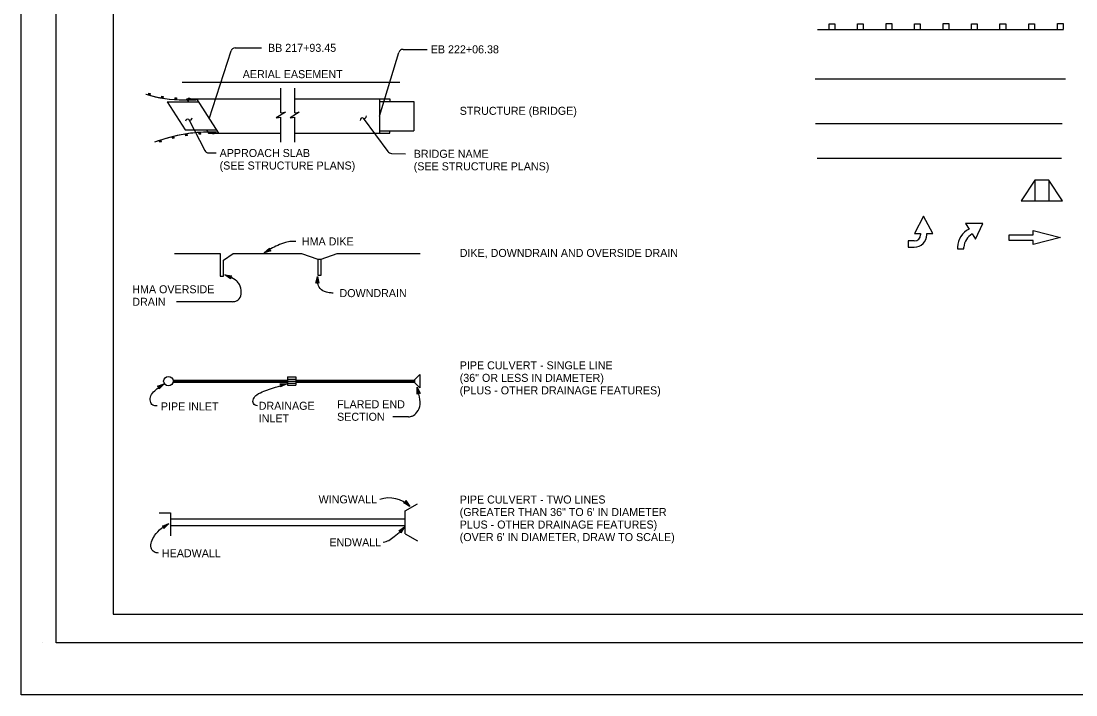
# Model space of a CAD drawing. Extents: x 479 to 2239, y 1236 to 2426.
# Drawn here: x 479 to 1401, y 1236 to 1825 of the extents above; entities that cross this region are included whole.
import ezdxf

# ---------------------------------------------------------------- set-up
doc = ezdxf.new("R2010")
doc.units = 0
for name, color, linetype in [('10 Sheet Format', 7, 'Continuous'), ('43 Pave Marker', 7, 'Continuous'), ('56 Stage 3 Anno', 7, 'Continuous'), ('57 Undefined', 7, 'Continuous'), ('60 Nongeo Data', 7, 'Continuous')]:
    doc.layers.add(name, color=color, linetype=linetype)

msp = doc.modelspace()

# ---------------------------------------------------------------- linework, layer by layer
at = {"layer": '10 Sheet Format'}
for p, q in [((559.71, 2356.72), (559.71, 1306.72)), ((1173.55, 1774.41), (1392.39, 1774.41)), ((1365.61, 1685.94), (1353.61, 1667.94)), ((1377.61, 1685.94), (1365.61, 1685.94)), ((1365.61, 1685.94), (1365.61, 1667.94)), ((1389.61, 1667.94), (1377.61, 1685.94)), ((1377.61, 1685.94), (1377.61, 1667.94)), ((1353.61, 1667.94), (1389.61, 1667.94)), ((1364.03, 1638.39), (1364.03, 1642.02)), ((1364.03, 1642.02), (1387.93, 1635.89)), ((1342.93, 1635.89), (1342.93, 1638.39)), ((1342.93, 1638.39), (1364.03, 1638.39)), ((1342.93, 1633.39), (1342.93, 1635.89)), ((1364.02, 1633.39), (1342.93, 1633.39)), ((1387.93, 1635.89), (1364.02, 1629.75)), ((1364.02, 1629.75), (1364.02, 1633.39)), ((1297.99, 1627.5), (1297.99, 1626.12)), ((559.71, 1306.72), (934.92, 1306.72)), ((934.42, 1306.72), (1572.24, 1306.72)), ((497.75, 1281.71), (497.75, 1281.71))]:
    msp.add_line(p, q, dxfattribs=at)
for points in [[(479.12, 2426.33), (2239.12, 2426.33), (2239.12, 1236.33), (479.12, 1236.33)], [(509.74, 2381.72), (2209.74, 2381.72), (2209.74, 1281.72), (509.74, 1281.72)], [(509.74, 2381.72), (2209.74, 2381.72), (2209.74, 1281.72), (509.74, 1281.72)]]:
    msp.add_lwpolyline(points, close=True, dxfattribs=at)
for points in [[(1310.72, 1639.01), (1313.59, 1634.47), (1319.99, 1648.12), (1304.91, 1648.21), (1308.04, 1643.27)], [(1297.99, 1626.12), (1303.49, 1626.12), (1303.49, 1627.5)]]:
    msp.add_lwpolyline(points, dxfattribs=at)
for centre, radius, start, end in [((1315.65, 1627.33), 17.66, 115.5292, 179.45995), ((1317.59, 1626.67), 14.13, 119.10129, 176.63861)]:
    msp.add_arc(centre, radius, start, end, dxfattribs=at)
at = {"layer": '43 Pave Marker'}
for p, q in [((1173.65, 1735.37), (1389.44, 1735.37)), ((1175.09, 1705.22), (1388.69, 1705.22))]:
    msp.add_line(p, q, dxfattribs=at)
at = {"layer": '56 Stage 3 Anno'}
for p, q in [((643.67, 1739.67), (662.66, 1798.88)), ((666.41, 1801.62), (689.18, 1801.62)), ((813.11, 1800.31), (834.12, 1800.31)), ((792.55, 1741.93), (809.34, 1797.51)), ((625.77, 1738.94), (639.63, 1711.92)), ((778.34, 1740.22), (799.84, 1711.03)), ((643.14, 1709.78), (649.6, 1709.78)), ((802.9, 1709.43), (815.25, 1709.09)), ((691.65, 1622.64), (696.31, 1626.66)), ((697.57, 1624.31), (691.65, 1622.64)), ((697.21, 1624.52), (692.87, 1623.29)), ((692.88, 1623.3), (696.27, 1626.23)), ((694.09, 1623.95), (696.28, 1625.84)), ((696.84, 1624.72), (694.09, 1623.95)), ((695.31, 1624.6), (696.24, 1625.41)), ((696.52, 1624.94), (695.31, 1624.6)), ((696.31, 1626.66), (696.23, 1625.11)), ((696.23, 1625.11), (697.57, 1624.31)), ((696.31, 1626.66), (696.31, 1626.66)), ((697.57, 1624.31), (697.57, 1624.31)), ((691.65, 1622.64), (691.65, 1622.64)), ((662.36, 1599.84), (657.24, 1603.25)), ((657.24, 1603.25), (657.24, 1603.25)), ((657.24, 1603.25), (663.32, 1602.34)), ((662.28, 1600.25), (658.53, 1602.75)), ((658.54, 1602.75), (662.97, 1602.09)), ((662.2, 1600.67), (659.82, 1602.25)), ((659.82, 1602.25), (662.68, 1601.82)), ((662.15, 1601.06), (661.11, 1601.76)), ((661.11, 1601.76), (662.33, 1601.57)), ((663.32, 1602.34), (662.09, 1601.38)), ((662.09, 1601.38), (662.36, 1599.84)), ((662.36, 1599.84), (662.36, 1599.84)), ((663.32, 1602.34), (663.32, 1602.34)), ((736.85, 1595.89), (738.19, 1601.89)), ((738.19, 1596.69), (736.85, 1595.89)), ((736.85, 1595.89), (736.85, 1595.89)), ((737.2, 1596.11), (738.19, 1600.51)), ((737.56, 1596.34), (738.19, 1599.13)), ((737.91, 1596.52), (738.19, 1597.75)), ((738.19, 1601.89), (738.19, 1601.89)), ((738.19, 1601.89), (739.52, 1595.89)), ((738.19, 1600.5), (739.16, 1596.13)), ((738.19, 1599.13), (738.81, 1596.31)), ((738.19, 1597.75), (738.45, 1596.54)), ((739.52, 1595.89), (738.19, 1596.69)), ((739.52, 1595.89), (739.52, 1595.89)), ((663.88, 1579.73), (615.11, 1579.73)), ((598.33, 1505.95), (604.1, 1508.08)), ((599.73, 1505.26), (598.33, 1505.95)), ((598.33, 1505.95), (598.33, 1505.95)), ((598.71, 1505.77), (602.94, 1507.34)), ((599.1, 1505.6), (601.78, 1506.59)), ((599.44, 1505.4), (600.62, 1505.84)), ((599.78, 1503.71), (599.73, 1505.26)), ((601.78, 1506.59), (599.75, 1504.53)), ((600.62, 1505.84), (599.75, 1504.96)), ((604.1, 1508.08), (599.78, 1503.71)), ((602.93, 1507.33), (599.78, 1504.14)), ((599.78, 1503.71), (599.78, 1503.71)), ((604.1, 1508.08), (604.1, 1508.08)), ((705.36, 1507.96), (711.5, 1508.09)), ((706.45, 1506.85), (705.36, 1507.96)), ((705.36, 1507.96), (705.36, 1507.96)), ((705.65, 1507.66), (710.16, 1507.76)), ((705.97, 1507.37), (708.82, 1507.43)), ((711.5, 1508.09), (706, 1505.36)), ((706, 1505.36), (706.45, 1506.85)), ((706, 1505.36), (706, 1505.36)), ((710.15, 1507.76), (706.14, 1505.77)), ((706.22, 1507.08), (707.48, 1507.1)), ((708.82, 1507.43), (706.23, 1506.15)), ((707.48, 1507.1), (706.37, 1506.55)), ((711.5, 1508.09), (711.5, 1508.09)), ((825.57, 1499.06), (825.47, 1505.21)), ((825.47, 1505.21), (825.47, 1505.21)), ((825.47, 1505.21), (828.17, 1499.68)), ((825.87, 1499.35), (825.79, 1503.87)), ((825.8, 1503.86), (827.77, 1499.83)), ((826.69, 1500.15), (825.57, 1499.06)), ((825.57, 1499.06), (825.57, 1499.06)), ((826.16, 1499.67), (826.12, 1502.52)), ((826.12, 1502.52), (827.39, 1499.92)), ((826.46, 1499.92), (826.44, 1501.18)), ((826.44, 1501.18), (826.98, 1500.06)), ((828.17, 1499.68), (826.69, 1500.15)), ((828.17, 1499.68), (828.17, 1499.68)), ((817.8, 1479.28), (804.11, 1479.28)), ((813.79, 1404.17), (813.79, 1404.17)), ((815.64, 1406.04), (815.64, 1406.04)), ((818.92, 1400.96), (818.92, 1400.96)), ((602.62, 1383.87), (608.41, 1385.94)), ((604.01, 1383.16), (602.62, 1383.87)), ((602.62, 1383.87), (602.62, 1383.87)), ((602.99, 1383.68), (607.24, 1385.2)), ((603.38, 1383.5), (606.07, 1384.46)), ((603.72, 1383.3), (604.9, 1383.73)), ((606.07, 1384.46), (604.02, 1382.43)), ((604.9, 1383.73), (604.02, 1382.86)), ((608.41, 1385.94), (604.05, 1381.61)), ((607.23, 1385.19), (604.05, 1382.04)), ((608.41, 1385.94), (608.41, 1385.94)), ((604.05, 1381.61), (604.01, 1383.16)), ((604.05, 1381.61), (604.05, 1381.61)), ((809.31, 1379.64), (814.34, 1383.18)), ((810.84, 1379.33), (809.31, 1379.64)), ((809.31, 1379.64), (809.31, 1379.64)), ((809.72, 1379.56), (813.41, 1382.16)), ((810.14, 1379.5), (812.48, 1381.14)), ((810.52, 1379.39), (811.55, 1380.12)), ((811.29, 1377.85), (810.84, 1379.33)), ((811.55, 1380.12), (810.93, 1379.04)), ((812.48, 1381.14), (811.04, 1378.63)), ((813.41, 1382.15), (811.18, 1378.26)), ((814.34, 1383.18), (811.29, 1377.85)), ((811.29, 1377.85), (811.29, 1377.85)), ((814.34, 1383.18), (814.34, 1383.18))]:
    msp.add_line(p, q, dxfattribs=at)
msp.add_lwpolyline([(815.64, 1406.04), (818.92, 1400.96), (813.79, 1404.17), (814.19, 1404.27), (817.94, 1401.92), (815.54, 1405.65), (815.44, 1405.25), (816.98, 1402.87), (814.58, 1404.37), (814.98, 1404.47), (816.02, 1403.82), (815.35, 1404.86), (815.27, 1404.55), (813.79, 1404.17), (815.27, 1404.55)], close=True, dxfattribs=at)
for centre, radius, start, end in [((666.41, 1797.68), 3.94, 90, 162.21925), ((813.11, 1796.37), 3.94, 90, 163.19255), ((624.64, 1737.52), 1.81, 51.41252, 182.91019), ((626.9, 1740.36), 1.81, 231.41252, 2.91019), ((777.45, 1738.64), 1.81, 60.62482, 192.12249), ((779.23, 1741.8), 1.81, 240.62482, 12.12249), ((643.14, 1713.72), 3.94, 207.16136, 270), ((803.01, 1713.37), 3.94, 216.37366, 268.41835), ((800.75, 1382.52), 25.88, 45.42161, 108.07559)]:
    msp.add_arc(centre, radius, start, end, dxfattribs=at)
for points in [[(719.47, 1632.49), (715.38, 1632.42), (710.37, 1631.51), (703.48, 1629.01), (691.65, 1622.64)], [(663.88, 1579.73), (665.91, 1580.07), (669.78, 1582.24), (671.54, 1588.08), (670.05, 1594.87), (667.74, 1597.72), (661.64, 1601.55), (657.24, 1603.25)], [(752.08, 1587.33), (748.35, 1587.67), (744.29, 1588.68), (739.88, 1592.41), (738.19, 1597.49), (738.19, 1601.89)], [(597.99, 1488.77), (594.26, 1489.44), (592.23, 1492.83), (592.57, 1497.57), (595.95, 1501.97), (604.08, 1508.07)], [(685.71, 1488.77), (683.68, 1489.44), (682.32, 1490.8), (682.32, 1494.86), (685.37, 1498.59), (691.47, 1501.64), (711.45, 1508.07)], [(817.8, 1479.28), (821.19, 1479.96), (825.25, 1483.35), (827.96, 1490.12), (826.95, 1498.93), (826.13, 1502.59)], [(599.26, 1360.2), (595.54, 1361.21), (592.83, 1364.94), (593.17, 1370.02), (595.88, 1375.44), (601.97, 1381.87), (608.41, 1385.94)], [(795.71, 1369.63), (800.79, 1371.33), (805.19, 1374.71), (810.95, 1379.46), (814.34, 1383.18)]]:
    msp.add_spline(points, degree=3, dxfattribs=at)
at = {"layer": '60 Nongeo Data'}
for p, q in [((619.97, 1771.56), (810.18, 1771.56)), ((590.57, 1761.95), (590.21, 1760.52)), ((592, 1761.59), (591.64, 1760.16)), ((706.25, 1744.94), (706.25, 1766.24)), ((718.4, 1744.94), (718.4, 1766.24)), ((601.96, 1759.41), (601.73, 1757.95)), ((603.42, 1759.18), (603.19, 1757.72)), ((606.78, 1754.49), (634.14, 1754.49)), ((606.78, 1754.49), (622.55, 1729.95)), ((613.54, 1758.01), (613.45, 1756.54)), ((615.02, 1757.91), (614.92, 1756.44)), ((621.73, 1756.13), (632.16, 1756.13)), ((623.73, 1757.02), (625.36, 1754.49)), ((623.75, 1756.99), (706.25, 1756.99)), ((625.24, 1757.61), (625.24, 1756.13)), ((626.72, 1757.61), (626.72, 1756.13)), ((632.52, 1757.02), (651.82, 1726.99)), ((718.4, 1756.99), (801.48, 1756.99)), ((792.55, 1756.98), (792.55, 1727.09)), ((792.57, 1754.59), (822.52, 1754.59)), ((801.48, 1756.99), (801.48, 1754.59)), ((822.52, 1754.59), (822.52, 1729.18)), ((706.25, 1719.29), (706.25, 1740.94)), ((718.4, 1719.29), (718.4, 1740.94)), ((622.55, 1729.95), (649.91, 1729.95)), ((623.12, 1724.74), (622.87, 1726.19)), ((624.57, 1724.98), (624.32, 1726.44)), ((634.72, 1726.1), (634.59, 1727.57)), ((636.19, 1726.22), (636.06, 1727.69)), ((641.13, 1729.95), (643.03, 1726.99)), ((643.03, 1726.99), (706.25, 1726.99)), ((646.39, 1726.47), (646.38, 1727.94)), ((647.87, 1726.47), (647.86, 1727.95)), ((718.4, 1726.99), (801.48, 1726.99)), ((792.55, 1729.17), (822.52, 1729.17)), ((801.48, 1726.99), (801.48, 1729.18)), ((600.45, 1719.13), (599.97, 1720.53)), ((601.85, 1719.6), (601.37, 1721)), ((611.67, 1722.4), (611.31, 1723.83)), ((613.1, 1722.76), (612.74, 1724.19)), ((1268.23, 1654.47), (1260.25, 1639.3)), ((1276.21, 1639.3), (1268.23, 1654.47)), ((1260.13, 1632.87), (1254.73, 1632.87)), ((1254.73, 1632.87), (1254.73, 1627.47)), ((1260.25, 1639.3), (1265.53, 1639.3)), ((1265.53, 1639.3), (1265.53, 1638.27)), ((1270.93, 1638.27), (1270.93, 1639.3)), ((1270.93, 1639.3), (1276.21, 1639.3)), ((1254.73, 1627.47), (1260.13, 1627.47)), ((664.42, 1622.05), (724.42, 1622.05)), ((711.94, 1514.08), (719.26, 1514.08)), ((711.94, 1514.08), (711.94, 1506.77)), ((719.26, 1514.08), (719.26, 1506.77)), ((827.78, 1516.23), (827.78, 1504.67)), ((711.94, 1512.26), (719.26, 1512.26)), ((711.94, 1510.43), (719.26, 1510.43)), ((711.94, 1508.6), (719.26, 1508.6)), ((711.94, 1506.77), (719.26, 1506.77)), ((715.6, 1510.43), (715.6, 1510.43)), ((814.88, 1397.17), (825.7, 1403.12)), ((814.88, 1377.17), (814.88, 1397.17)), ((814.88, 1377.17), (825.7, 1371.03))]:
    msp.add_line(p, q, dxfattribs=at)
for points in [[(1175.51, 1817.61), (1390.51, 1817.61)], [(1185.55, 1817.67), (1185.55, 1822.67), (1190.55, 1822.67), (1190.55, 1817.67)], [(1210.53, 1817.67), (1210.53, 1822.67), (1215.53, 1822.67), (1215.53, 1817.67)], [(1235.43, 1817.75), (1235.43, 1822.75), (1240.43, 1822.75), (1240.43, 1817.75)], [(1260.33, 1817.67), (1260.33, 1822.67), (1265.33, 1822.67), (1265.33, 1817.67)], [(1285.4, 1817.92), (1285.4, 1822.92), (1290.4, 1822.92), (1290.4, 1817.92)], [(1310.22, 1817.67), (1310.22, 1822.67), (1315.22, 1822.67), (1315.22, 1817.67)], [(1335.04, 1817.67), (1335.04, 1822.67), (1340.04, 1822.67), (1340.04, 1817.67)], [(1360.24, 1817.67), (1360.24, 1822.67), (1365.24, 1822.67), (1365.24, 1817.67)], [(1385.31, 1817.79), (1385.31, 1822.79), (1390.31, 1822.79), (1390.31, 1817.79)], [(590.51, 1761.71), (591.94, 1761.35)], [(590.57, 1761.95), (592, 1761.59)], [(588.06, 1761.05), (598.28, 1758.49), (608.69, 1756.86), (619.2, 1756.16), (621.73, 1756.13), (632.16, 1756.13)], [(590.27, 1760.75), (591.7, 1760.4)], [(590.33, 1760.99), (591.76, 1760.63)], [(590.39, 1761.23), (591.82, 1760.87)], [(590.45, 1761.47), (591.88, 1761.11)], [(601.77, 1758.19), (603.23, 1757.96)], [(601.81, 1758.44), (603.27, 1758.21)], [(601.85, 1758.68), (603.3, 1758.45)], [(601.88, 1758.92), (603.34, 1758.69)], [(601.92, 1759.16), (603.38, 1758.94)], [(601.96, 1759.41), (603.42, 1759.18)], [(613.46, 1756.78), (614.94, 1756.69)], [(613.48, 1757.03), (614.95, 1756.93)], [(613.49, 1757.28), (614.97, 1757.18)], [(613.51, 1757.52), (614.98, 1757.42)], [(613.53, 1757.77), (615, 1757.67)], [(613.54, 1758.01), (615.02, 1757.91)], [(625.24, 1757.61), (626.72, 1757.61)], [(625.24, 1757.36), (626.72, 1757.36)], [(625.24, 1757.11), (626.72, 1757.11)], [(625.24, 1756.87), (626.72, 1756.87)], [(625.24, 1756.62), (626.72, 1756.62)], [(625.24, 1756.38), (626.72, 1756.38)], [(706.25, 1744.94), (710.25, 1745.44), (702.25, 1740.44), (706.25, 1740.94)], [(718.4, 1744.94), (722.4, 1745.44), (714.4, 1740.44), (718.4, 1740.94)], [(650.08, 1727.96), (638.62, 1727.91), (627.2, 1726.93), (615.9, 1725.01), (604.8, 1722.16), (595.74, 1719.09)], [(624.36, 1726.2), (622.91, 1725.95)], [(624.41, 1725.95), (622.95, 1725.71)], [(624.45, 1725.71), (622.99, 1725.46)], [(624.49, 1725.47), (623.03, 1725.22)], [(624.53, 1725.23), (623.07, 1724.98)], [(624.57, 1724.98), (623.12, 1724.74)], [(636.08, 1727.45), (634.61, 1727.32)], [(636.1, 1727.2), (634.63, 1727.08)], [(636.12, 1726.96), (634.65, 1726.83)], [(636.14, 1726.71), (634.67, 1726.59)], [(636.17, 1726.47), (634.69, 1726.34)], [(636.19, 1726.22), (634.72, 1726.1)], [(647.86, 1727.7), (646.39, 1727.7)], [(647.86, 1727.46), (646.39, 1727.45)], [(647.86, 1727.21), (646.39, 1727.21)], [(647.86, 1726.96), (646.39, 1726.96)], [(647.87, 1726.72), (646.39, 1726.71)], [(647.87, 1726.47), (646.39, 1726.47)], [(601.45, 1720.77), (600.05, 1720.29)], [(601.53, 1720.53), (600.13, 1720.06)], [(601.61, 1720.3), (600.21, 1719.83)], [(601.69, 1720.07), (600.29, 1719.59)], [(601.77, 1719.83), (600.37, 1719.36)], [(601.85, 1719.6), (600.45, 1719.13)], [(612.8, 1723.96), (611.37, 1723.59)], [(612.86, 1723.72), (611.43, 1723.35)], [(612.92, 1723.48), (611.49, 1723.11)], [(612.98, 1723.24), (611.55, 1722.87)], [(613.04, 1723), (611.61, 1722.64)], [(613.1, 1722.76), (611.67, 1722.4)], [(613.14, 1622.05), (653.14, 1622.05), (653.14, 1602.05), (656.14, 1602.05), (656.14, 1616.05), (664.42, 1622.05)], [(724.42, 1622.05), (738.51, 1616.92), (741.51, 1616.92), (755.61, 1622.05), (828.15, 1622.05)], [(738.51, 1616.87), (738.51, 1602.92), (741.51, 1602.92), (741.51, 1616.87)], [(827.81, 1504.66), (823.49, 1508.97), (823.49, 1511.95), (827.77, 1516.22)], [(611.87, 1511.36), (711.89, 1511.36)], [(611.88, 1509.56), (711.89, 1509.56)], [(611.89, 1511.31), (711.89, 1511.31)], [(611.9, 1511.26), (711.89, 1511.26)], [(611.9, 1511.21), (711.89, 1511.21)], [(611.9, 1509.61), (711.89, 1509.61)], [(611.91, 1511.16), (711.89, 1511.16)], [(611.91, 1509.66), (711.89, 1509.66)], [(611.92, 1511.11), (711.89, 1511.11)], [(611.92, 1509.71), (711.89, 1509.71)], [(611.93, 1511.06), (711.89, 1511.06)], [(611.93, 1511.01), (711.89, 1511.01)], [(611.93, 1509.81), (711.89, 1509.81)], [(611.94, 1510.96), (711.89, 1510.96)], [(611.94, 1509.91), (711.89, 1509.91)], [(611.94, 1509.76), (711.89, 1509.76)], [(611.95, 1510.91), (711.89, 1510.91)], [(611.95, 1509.96), (711.89, 1509.96)], [(611.95, 1509.86), (711.89, 1509.86)], [(611.96, 1510.86), (711.89, 1510.86)], [(611.96, 1510.81), (711.89, 1510.81)], [(611.96, 1510.76), (711.89, 1510.76)], [(611.96, 1510.06), (711.89, 1510.06)], [(611.96, 1510.01), (711.89, 1510.01)], [(611.97, 1510.71), (711.89, 1510.71)], [(611.97, 1510.51), (711.89, 1510.51)], [(611.97, 1510.21), (711.89, 1510.21)], [(611.98, 1510.66), (711.89, 1510.66)], [(611.98, 1510.61), (711.89, 1510.61)], [(611.98, 1510.56), (711.89, 1510.56)], [(611.98, 1510.46), (711.89, 1510.46)], [(611.98, 1510.41), (711.89, 1510.41)], [(611.98, 1510.36), (711.89, 1510.36)], [(611.98, 1510.16), (711.89, 1510.16)], [(611.98, 1510.11), (711.89, 1510.11)], [(611.99, 1510.31), (711.89, 1510.31)], [(611.99, 1510.26), (711.89, 1510.26)], [(719.35, 1511.41), (823.42, 1511.41)], [(719.35, 1511.36), (823.42, 1511.36)], [(719.35, 1511.31), (823.42, 1511.31)], [(719.35, 1511.26), (823.42, 1511.26)], [(719.35, 1511.21), (823.42, 1511.21)], [(719.35, 1511.16), (823.42, 1511.16)], [(719.35, 1511.11), (823.42, 1511.11)], [(719.35, 1511.06), (823.42, 1511.06)], [(719.35, 1511.01), (823.42, 1511.01)], [(719.35, 1510.96), (823.42, 1510.96)], [(719.35, 1510.91), (823.42, 1510.91)], [(719.35, 1510.86), (823.42, 1510.86)], [(719.35, 1510.81), (823.42, 1510.81)], [(719.35, 1510.76), (823.42, 1510.76)], [(719.35, 1510.71), (823.42, 1510.71)], [(719.35, 1510.66), (823.42, 1510.66)], [(719.35, 1510.61), (823.42, 1510.61)], [(719.35, 1510.56), (823.42, 1510.56)], [(719.35, 1510.51), (823.42, 1510.51)], [(719.35, 1510.46), (823.42, 1510.46)], [(719.35, 1510.41), (823.42, 1510.41)], [(719.35, 1510.36), (823.42, 1510.36)], [(719.35, 1510.31), (823.42, 1510.31)], [(719.35, 1510.26), (823.42, 1510.26)], [(719.35, 1510.21), (823.42, 1510.21)], [(719.35, 1510.16), (823.42, 1510.16)], [(719.35, 1510.11), (823.42, 1510.11)], [(719.35, 1510.06), (823.42, 1510.06)], [(719.35, 1510.01), (823.42, 1510.01)], [(719.35, 1509.96), (823.42, 1509.96)], [(719.35, 1509.91), (823.42, 1509.91)], [(719.35, 1509.86), (823.42, 1509.86)], [(719.35, 1509.81), (823.42, 1509.81)], [(719.35, 1509.76), (823.42, 1509.76)], [(719.35, 1509.71), (823.42, 1509.71)], [(719.35, 1509.66), (823.42, 1509.66)], [(719.35, 1509.61), (823.42, 1509.61)], [(719.35, 1509.56), (823.42, 1509.56)], [(719.35, 1509.51), (823.42, 1509.51)], [(599.86, 1395.36), (609.86, 1395.36), (609.86, 1375.36)], [(609.86, 1384.17), (814.88, 1384.17)], [(609.9, 1390.17), (814.88, 1390.17)]]:
    msp.add_lwpolyline(points, dxfattribs=at)
msp.add_circle((607.87, 1510.42), 4.12, dxfattribs=at)
for centre, radius, start, end in [((621.73, 1873.64), 117.51, 253.35259, 270), ((644.86, 1589), 139.06, 87.85002, 110.68385), ((1260.13, 1638.27), 5.4, 270, 0), ((1260.13, 1638.27), 10.8, 270, 0)]:
    msp.add_arc(centre, radius, start, end, dxfattribs=at)

# ---------------------------------------------------------------- texts
at = {"layer": '57 Undefined'}
for s, p in [('BB 217+93.45', (695.01, 1798.12)), ('EB 222+06.38', (837.31, 1796.81)), ('AERIAL EASEMENT', (672.92, 1775.13)), ('STRUCTURE (BRIDGE)', (862.64, 1743.09)), ('APPROACH SLAB', (652.71, 1706.23)), ('BRIDGE NAME', (822.44, 1705.55)), ('(SEE STRUCTURE PLANS)', (652.71, 1695.3)), ('(SEE STRUCTURE PLANS)', (822.44, 1694.61)), ('HMA DIKE', (724.65, 1628.99)), ('DIKE, DOWNDRAIN AND OVERSIDE DRAIN', (862.64, 1618.93)), ('HMA OVERSIDE', (576.35, 1587.19)), ('DOWNDRAIN', (757.51, 1583.84)), ('DRAIN', (576.35, 1576.26)), ('PIPE CULVERT - SINGLE LINE', (862.64, 1520.74)), ('(36" OR LESS IN DIAMETER)', (862.64, 1509.81)), ('(PLUS - OTHER DRAINAGE FEATURES)', (862.64, 1498.87)), ('PIPE INLET', (601.32, 1484.87)), ('DRAINAGE', (686.89, 1485.4)), ('FLARED END', (755.4, 1486.74)), ('INLET', (686.89, 1474.46)), ('SECTION', (755.4, 1475.8)), ('WINGWALL', (739.27, 1403.63)), ('PIPE CULVERT - TWO LINES', (862.64, 1403.51)), ('(GREATER THAN 36" TO 6\' IN DIAMETER', (862.64, 1392.57)), ('PLUS - OTHER DRAINAGE FEATURES)', (862.64, 1381.64)), ("(OVER 6' IN DIAMETER, DRAW TO SCALE)", (862.64, 1370.7)), ('ENDWALL', (748.7, 1366.13)), ('HEADWALL', (602.26, 1356.57))]:
    msp.add_text(s, height=7, dxfattribs=at).set_placement(p)

doc.saveas('drawing.dxf')
